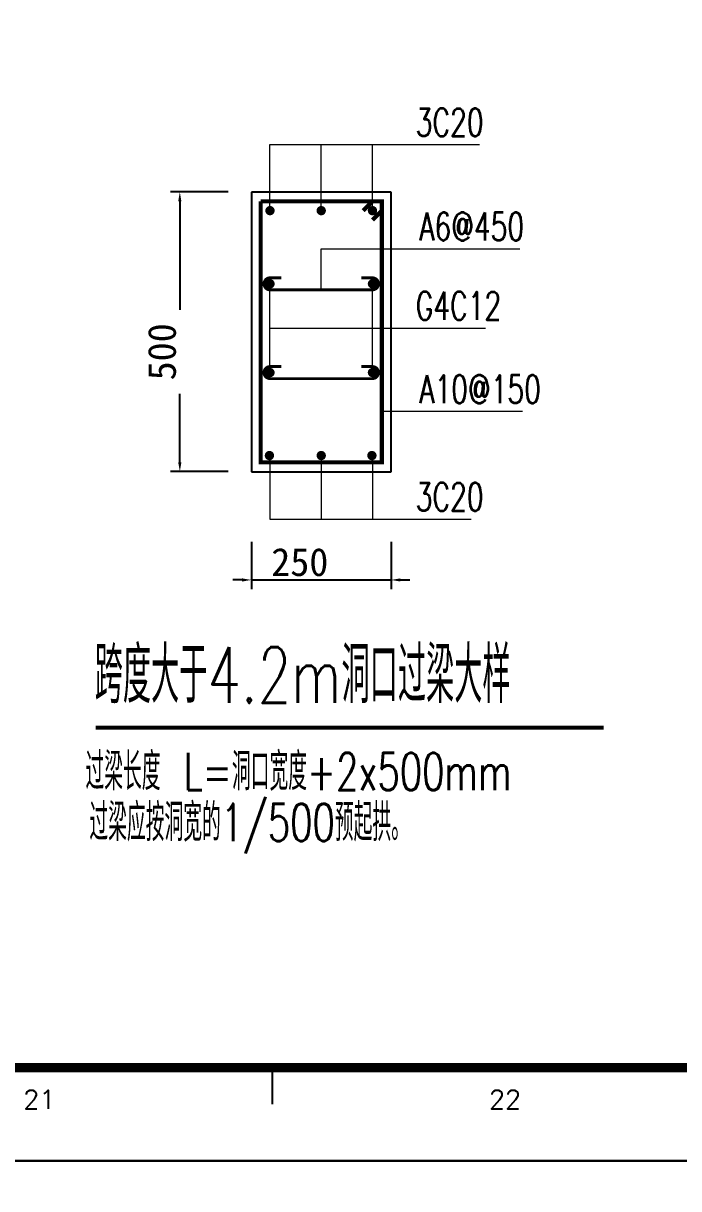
# Model space of a CAD drawing. Header units: inches. Extents: x 18712 to 314639, y 0 to 420500.
# Drawn here: x 123541 to 130576, y 336102 to 348603 of the extents above; entities that cross this region are included whole.
import ezdxf
from ezdxf.enums import TextEntityAlignment as Align

# ---------------------------------------------------------------- set-up
doc = ezdxf.new("R2010")
doc.units = ezdxf.units.IN
doc.header["$LTSCALE"] = 1000
doc.header["$MEASUREMENT"] = 0
doc.layers.get('0').update_dxf_attribs({"true_color": 0xffffff})
for name, color, linetype, true_color in [('DIM', 3, 'Continuous', 0x00ff00), ('PUB_TEXT', 7, 'Continuous', 0xffffff), ('REINL', 1, 'Continuous', 0xff0000), ('TK', 7, 'Continuous', 0xffffff), ('ZG-图框层', 4, 'Continuous', 0x00ffff), ('柱尺寸标注', 3, 'Continuous', 0x00ff00), ('柱集中标注', 2, 'Continuous', 0xffff00)]:
    doc.layers.add(name, color=color, linetype=linetype, true_color=true_color)
doc.styles.add('ISOCP', font='txt.shx', dxfattribs={"height": 0.2, "bigfont": 'gbcbig.shx'})
doc.styles.add('TSSD_Rein', font='txt.shx', dxfattribs={"height": 0.2, "bigfont": 'gbcbig.shx'})
doc.dimstyles.new('TSSD_100_100$0', dxfattribs={"dimtxt": 300, "dimasz": 100, "dimexe": 100, "dimexo": 250, "dimgap": 100, "dimtad": 1, "dimdec": 0, "dimzin": 0, "dimdsep": 46, "dimtxsty": 'Standard', "dimcen": 0, "dimclrd": 256, "dimclre": 256, "dimclrt": 7, "dimadec": 0, "dimazin": 0, "dimtfac": 1, "dimtdec": 4, "dimtix": 1, "dimtmove": 2, "dimatfit": 3, "dimfxl": 1, "dimtolj": 1, "dimtzin": 0, "dimarcsym": 0})

# ---------------------------------------------------------------- blocks, each defined once
blk = doc.blocks.new('*D1286')
at = {"layer": 'Defpoints', "color": 0, "transparency": 16777216}
for p in [(125989, 343291), (127489, 343291), (127489, 342632)]:
    blk.add_point(p, dxfattribs=at)
at = {"layer": 'DIM', "lineweight": -2, "transparency": 16777216}
for p, q in [((125989, 343041), (125989, 342532)), ((127489, 343041), (127489, 342532)), ((125889, 342632), (125789, 342632)), ((125989, 342632), (127489, 342632)), ((127589, 342632), (127689, 342632))]:
    blk.add_line(p, q, dxfattribs=at)
at = {"layer": 'DIM', "transparency": 16777216}
for points in [[(125889, 342615), (125889, 342649), (125989, 342632)], [(127589, 342649), (127589, 342615), (127489, 342632)]]:
    blk.add_solid(points, dxfattribs=at)
at = {"layer": 'DIM', "color": 7, "true_color": 0xffffff, "transparency": 16777216, "insert": (126509, 342822), "char_height": 300, "attachment_point": 5}
blk.add_mtext('\\A1;250', dxfattribs=at)
blk = doc.blocks.new('*D1287')
at = {"layer": 'Defpoints', "color": 0, "transparency": 16777216}
for p in [(125221, 346794), (125989, 346794), (125989, 343794)]:
    blk.add_point(p, dxfattribs=at)
at = {"layer": 'DIM', "lineweight": -2, "transparency": 16777216}
for p, q in [((125739, 346794), (125121, 346794)), ((125221, 346694), (125221, 345529)), ((125221, 343894), (125221, 344629)), ((125739, 343794), (125121, 343794))]:
    blk.add_line(p, q, dxfattribs=at)
at = {"layer": 'DIM', "transparency": 16777216}
for points in [[(125238, 346694), (125204, 346694), (125221, 346794)], [(125204, 343894), (125238, 343894), (125221, 343794)]]:
    blk.add_solid(points, dxfattribs=at)
at = {"layer": 'DIM', "color": 7, "true_color": 0xffffff, "transparency": 16777216, "insert": (125031, 345079), "char_height": 300, "attachment_point": 5, "rotation": 90}
blk.add_mtext('\\A1;500', dxfattribs=at)

msp = doc.modelspace()

# ---------------------------------------------------------------- linework, layer by layer
at = {"layer": 'PUB_TEXT', "lineweight": -3}
for p, q in [((127489, 346793.5), (125989, 346793.5)), ((125989, 346793.5), (125989, 343793.5)), ((125989, 346793.5), (125989, 345507.4)), ((127489, 343793.5), (127489, 346793.5)), ((127489, 345507.4), (127489, 346793.5)), ((125989, 343793.5), (127489, 343793.5))]:
    msp.add_line(p, q, dxfattribs=at)
at = {"layer": 'PUB_TEXT', "lineweight": -3, "const_width": 45}
for points in [[(127389, 346693.5), (127389, 343893.5), (126089, 343893.5), (126089, 346693.5)], [(126089, 346693.5), (127389, 346693.5), (127389, 346007.4)], [(126089, 344858.3), (126089, 346693.5)], [(127289, 346693.5), (127189, 346593.5)], [(127389, 346593.5), (127289, 346493.5)], [(124318.4, 341047.3), (129772.1, 341047.3)]]:
    msp.add_lwpolyline(points, dxfattribs=at)
at = {"layer": 'PUB_TEXT', "lineweight": -3, "const_width": 50}
for points in [[(126214, 346593.5, 1), (126164, 346593.5, 1)], [(126764, 346593.5, 1), (126714, 346593.5, 1)], [(127314, 346593.5, 1), (127264, 346593.5, 1)], [(126214, 345808.5, 1), (126164, 345808.5, 1)], [(127314, 345808.5, 1), (127264, 345808.5, 1)], [(126214, 344856.5, 1), (126164, 344856.5, 1)], [(127314, 344856.5, 1), (127264, 344856.5, 1)], [(126208, 343966.4, 1), (126158, 343966.4, 1)], [(126764, 343966.4, 1), (126714, 343966.4, 1)], [(127308, 343966.4, 1), (127258, 343966.4, 1)]]:
    msp.add_lwpolyline(points, format="xyb", close=True, dxfattribs=at)
at = {"layer": 'REINL', "lineweight": -3, "const_width": 30}
for points in [[(126309, 345873.5), (126189, 345873.5, 1), (126189, 345743.5), (127289, 345743.5, 1), (127289, 345873.5), (127169, 345873.5)], [(126309, 344921.5), (126189, 344921.5, 1), (126189, 344791.5), (127289, 344791.5, 1), (127289, 344921.5), (127169, 344921.5)]]:
    msp.add_lwpolyline(points, format="xyb", dxfattribs=at)
at = {"layer": 'TK', "lineweight": -3}
msp.add_line((126212.2, 337400), (126212.2, 337008.7), dxfattribs=at)
for points in [[(18712.2, 420500), (18712.2, 336400), (137612.2, 336400), (137612.2, 420500)], [(18712.2, 336400), (18712.2, 252300), (137612.2, 252300), (137612.2, 336400)]]:
    msp.add_lwpolyline(points, close=True, dxfattribs=at)
at = {"layer": 'TK', "lineweight": -3, "const_width": 100}
msp.add_lwpolyline([(21212.2, 419500), (21212.2, 337400), (136612.2, 337400), (136612.2, 419500)], close=True, dxfattribs=at)
at = {"layer": 'ZG-图框层', "lineweight": -3}
for points in [[(18712.2, 336400), (137612.2, 336400), (137612.2, 420500), (18712.2, 420500)], [(18712.2, 252300), (137612.2, 252300), (137612.2, 336400), (18712.2, 336400)]]:
    msp.add_lwpolyline(points, close=True, dxfattribs=at)
at = {"layer": 'ZG-图框层', "lineweight": -3, "const_width": 100}
msp.add_lwpolyline([(21212.2, 337400), (136612.2, 337400), (136612.2, 419500), (21212.2, 419500)], close=True, dxfattribs=at)
at = {"layer": '柱尺寸标注', "lineweight": 18}
for p, q in [((126189, 346593.5), (126189, 347302.5)), ((126189, 347302.5), (128438.3, 347302.5)), ((126739, 346593.5), (126739, 347302.5)), ((127289, 346593.5), (127289, 347302.5)), ((126739, 345743.5), (126739, 346184.5)), ((126739, 346184.5), (128870.3, 346184.5)), ((126189, 344856.5), (126189, 345808.5)), ((127289, 344856.5), (127289, 345808.5)), ((126189, 345332.5), (128503.3, 345332.5)), ((127389, 344441.5), (128900.3, 344441.5)), ((126189, 343993.5), (126189, 343284.5)), ((126739, 343993.5), (126739, 343284.5)), ((127289, 343993.5), (127289, 343284.5)), ((126189, 343284.5), (128347.3, 343284.5))]:
    msp.add_line(p, q, dxfattribs=at)

# ---------------------------------------------------------------- texts
at = {"color": 1, "true_color": 0xff0000, "style": 'TSSD_Rein', "width": 0.7}
for s, height, p in [('跨度大于4.2m洞口过梁大样', 600, (124307.6, 341312.2)), ('过梁长度 L=洞口宽度+2x500mm', 400, (124208.1, 340376.6)), ('过梁应按洞宽的1/500预起拱。', 400, (124250.1, 339830.5))]:
    msp.add_text(s, height=height, dxfattribs=at).set_placement(p)
at = {"layer": 'TK', "style": 'ISOCP'}
for s, p in [('21', (123712.2, 337058.7)), ('22', (128712.2, 337058.7))]:
    msp.add_text(s, height=200, dxfattribs=at).set_placement(p, align=Align.MIDDLE_CENTER)
at = {"layer": '柱集中标注', "style": 'TSSD_Rein', "width": 0.7}
for s, p in [('3C20', (127753.2, 347390.9)), ('A6@450', (127792.6, 346272.9)), ('G4C12', (127753.2, 345420.9)), ('A10@150', (127792.6, 344529.9)), ('3C20', (127753.2, 343372.9))]:
    msp.add_text(s, height=300, dxfattribs=at).set_placement(p)

# ---------------------------------------------------------------- dimensions: what is measured, and where the dimension line sits
at = {"layer": 'DIM'}
for base, p1, p2, angle, text, picture, middle in [((125221.1, 346793.5), (125989, 343793.5), (125989, 346793.5), 90, '500', '*D1287', (125031.1, 345079.3)), ((127489, 342631.8), (125989, 343290.5), (127489, 343290.5), 180, '250', '*D1286', (126509.5, 342821.8))]:
    dim = msp.add_linear_dim(base=base, p1=p1, p2=p2, angle=angle, text=text, dimstyle='TSSD_100_100$0', override={"dimscale": 1, "dimlfac": 1}, dxfattribs=at)
    dim.commit()
    dim.dimension.update_dxf_attribs({"geometry": picture, "text_midpoint": middle, "dimtype": 160})

doc.saveas('drawing.dxf')
